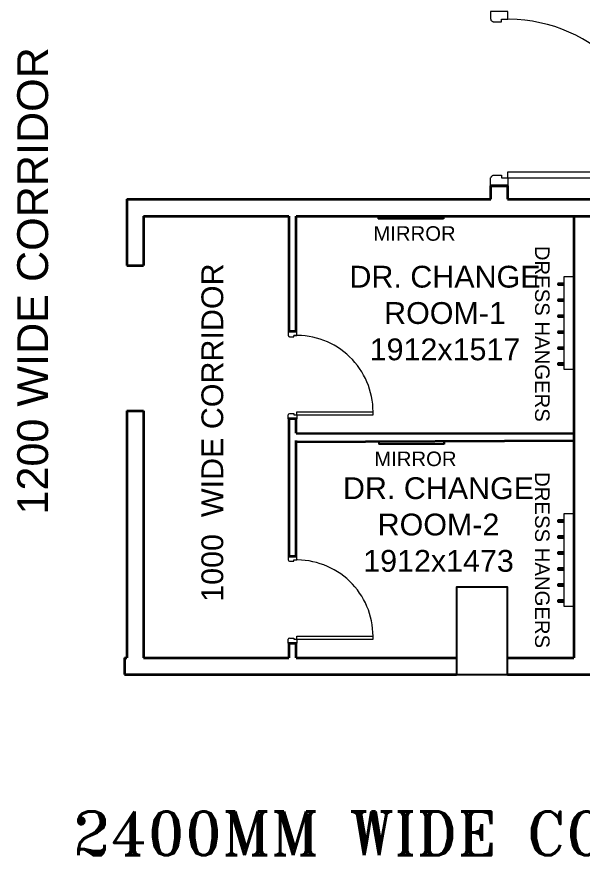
# Model space of a CAD drawing. Header units: millimetres. Extents: x 1448174 to 1599581, y -224422 to -106989.
# Drawn here: x 1462674 to 1466567, y -130107 to -124337 of the extents above; entities that cross this region are included whole.
import ezdxf
from ezdxf.enums import TextEntityAlignment as Align

# ---------------------------------------------------------------- set-up
doc = ezdxf.new("R2010")
doc.units = ezdxf.units.MM
doc.header["$LTSCALE"] = 600
doc.header["$MEASUREMENT"] = 0
for name, color, linetype in [('col', 5, 'Continuous'), ('fun-text', 250, 'Continuous'), ('TEXT', 253, 'Continuous')]:
    doc.layers.add(name, color=color, linetype=linetype)
for name, color, linetype, lineweight in [('DOOR', 144, 'Continuous', 13), ('furniture', 30, 'Continuous', 9), ('medical equipment', 171, 'Continuous', 25), ('P-Wall', 1, 'Continuous', 35)]:
    doc.layers.add(name, color=color, linetype=linetype, lineweight=lineweight)
doc.styles.add('ARIAL', font='arial.ttf')
doc.styles.add('ROMANT', font='romant.shx')

# ---------------------------------------------------------------- blocks, each defined once
blk = doc.blocks.new('A$C19B8274B')
at = {"layer": 'DOOR'}
blk.add_line((-45, 925), (-80, 925), dxfattribs=at)
at = {"layer": 'DOOR', "color": 8}
for p, q in [((-80, 50), (-80, 925)), ((-45, 50), (-45, 925)), ((-45, 50), (-80, 50)), ((-955, -50), (-955, -47.5)), ((-940, -35), (-942.5, -35)), ((-60, -35), (-57.5, -35)), ((-45, -50), (-45, -47.5))]:
    blk.add_line(p, q, dxfattribs=at)
for points in [[(-940, 15), (-955, 15), (-955, 50), (-1000, 50), (-1000, -50), (-955, -50)], [(-60, 15), (-45, 15), (-45, 50), (0, 50), (0, -50), (-45, -50)], [(-940, -35), (-940, 15)], [(-60, -35), (-60, 15)]]:
    blk.add_lwpolyline(points, dxfattribs=at)
for centre, radius, start, end in [((-80, 50), 875, 90, 182.2924), ((-955, -35), 12.5, 270, 0), ((-45, -35), 12.5, 180, 270)]:
    blk.add_arc(centre, radius, start, end, dxfattribs=at)
blk = doc.blocks.new('*U70')
at = {"layer": 'medical equipment', "linetype": 'ByBlock'}
for p, q in [((4.9, 22.1), (-4.9, 22.1)), ((-4.9, 22.1), (-4.9, -22.1)), ((4.9, -22.1), (4.9, 22.1))]:
    blk.add_line(p, q, dxfattribs=at)
blk = doc.blocks.new('*U71')
at = {"layer": 'medical equipment', "color": 0, "linetype": 'ByBlock', "lineweight": -2, "transparency": 16777216}
for p in [(0, 0), (110, 0), (220, 0), (330, 0), (440, 0), (550, 0)]:
    blk.add_blockref('*U70', p, dxfattribs=at)
blk = doc.blocks.new('*U76')
at = {"layer": 'medical equipment', "linetype": 'ByBlock'}
for p, q in [((4.9, 22.1), (-4.9, 22.1)), ((-4.9, 22.1), (-4.9, -22.1)), ((4.9, -22.1), (4.9, 22.1))]:
    blk.add_line(p, q, dxfattribs=at)
blk = doc.blocks.new('*U77')
at = {"layer": 'medical equipment', "color": 0, "linetype": 'ByBlock', "lineweight": -2, "transparency": 16777216}
for p in [(0, 0), (110, 0), (220, 0), (330, 0), (440, 0), (550, 0)]:
    blk.add_blockref('*U76', p, dxfattribs=at)

msp = doc.modelspace()

# ---------------------------------------------------------------- linework, layer by layer
at = {"layer": 'col'}
msp.add_lwpolyline([(1465702.098, -128863.2516), (1466052.098, -128863.2516), (1466052.098, -128263.2516), (1465702.098, -128263.2516)], close=True, dxfattribs=at)
at = {"layer": 'furniture', "lineweight": -3}
for p, q in [((1465161.3494, -125708.2516), (1465161.3494, -125728.2516)), ((1465611.3494, -125728.2516), (1465161.3494, -125728.2516)), ((1465611.3494, -125728.2516), (1465611.3494, -125708.2516)), ((1465611.3494, -125708.2516), (1465611.3494, -125728.2516)), ((1465167.4549, -127259.0924), (1465167.4549, -127279.0924)), ((1465617.4549, -127279.0924), (1465167.4549, -127279.0924)), ((1465617.4549, -127279.0924), (1465617.4549, -127259.0924)), ((1465617.4549, -127259.0924), (1465617.4549, -127279.0924))]:
    msp.add_line(p, q, dxfattribs=at)
at = {"layer": 'furniture'}
for p, q in [((1466443.6352, -126763.8334), (1466443.6352, -126124.8339)), ((1466443.6352, -126124.8339), (1466509.5614, -126124.8339)), ((1466509.5614, -126763.8334), (1466443.6352, -126763.8334)), ((1466443.6352, -128394.3334), (1466443.6352, -127755.3339)), ((1466443.6352, -127755.3339), (1466509.5614, -127755.3339)), ((1466509.5614, -128394.3334), (1466443.6352, -128394.3334))]:
    msp.add_line(p, q, dxfattribs=at)
at = {"layer": 'P-Wall', "linetype": 'Continuous'}
for p, q in [((1466052.098, -125500.1059), (1465937.098, -125500.1059)), ((1463432.098, -125593.2516), (1465937.098, -125593.2516)), ((1463432.098, -125593.2516), (1463432.098, -126048.2516)), ((1466052.098, -125593.2516), (1469472.098, -125593.2516)), ((1463547.098, -125708.2516), (1464547.098, -125708.2516)), ((1463547.098, -125708.2516), (1463547.098, -126048.2516)), ((1464597.098, -125708.2516), (1469472.098, -125708.2516)), ((1466509.598, -125708.2516), (1466509.3308, -128748.2516)), ((1463432.098, -126048.2516), (1463547.098, -126048.2516)), ((1463432.098, -127048.2516), (1463547.098, -127048.2516)), ((1463432.098, -127048.2516), (1463432.098, -128748.2516)), ((1463547.098, -127048.2516), (1463547.098, -128748.2516)), ((1463417.098, -128748.2516), (1463432.098, -128748.2516)), ((1463417.098, -128748.2516), (1463417.098, -128863.2516)), ((1463547.098, -128748.2516), (1464547.098, -128748.2516)), ((1464597.098, -128748.2516), (1465702.098, -128748.2516)), ((1466052.098, -128748.2516), (1466509.3308, -128748.2516)), ((1463417.098, -128863.2516), (1465702.098, -128863.2516)), ((1466052.098, -128863.2516), (1468237.098, -128863.2516))]:
    msp.add_line(p, q, dxfattribs=at)
at = {"layer": 'P-Wall'}
for p, q in [((1465937.098, -125593.2516), (1465937.098, -125500.1059)), ((1465937.098, -125500.1059), (1466052.098, -125500.1059)), ((1466052.098, -125500.1059), (1466052.098, -125593.2516)), ((1464547.098, -125708.2516), (1464547.098, -126503.2532)), ((1464597.098, -126503.2532), (1464597.098, -125708.2516)), ((1464597.3797, -126503.2532), (1464547.098, -126503.2532)), ((1464547.098, -127103.2532), (1464547.098, -128048.2516)), ((1464597.3797, -127103.2532), (1464547.098, -127103.2532)), ((1464597.098, -127203.2706), (1464597.098, -127103.2532)), ((1464597.098, -127203.2706), (1466510.307, -127203.8111)), ((1464597.098, -128048.2516), (1464597.098, -127253.2532)), ((1464597.5109, -127261.3362), (1466509.7436, -127253.8079)), ((1464547.098, -128048.2516), (1464597.098, -128048.2516)), ((1464547.098, -128648.2516), (1464547.098, -128748.2516)), ((1464547.098, -128648.2516), (1464597.098, -128648.2516)), ((1464597.098, -128748.2516), (1464597.098, -128648.2516))]:
    msp.add_line(p, q, dxfattribs=at)

# ---------------------------------------------------------------- block references
at = {"layer": 'DOOR', "color": 18, "linetype": 'Continuous', "true_color": 0x000000}
for p, xscale, yscale, zscale, rotation in [((1465994.598, -125500.1059), 1.199999999999721, 1.199999999999721, 1.199999999999721, 270), ((1464572.2389, -127103.2532), 0.6, 0.6, 0.6, 270.0000000000001), ((1464572.098, -128648.2516), 0.6, 0.6, 0.6, 270.0000000000001)]:
    msp.add_blockref('A$C19B8274B', p, dxfattribs=dict(at, xscale=xscale, yscale=yscale, zscale=zscale, rotation=rotation))
at = {"layer": 'medical equipment', "linetype": 'ByBlock', "rotation": 90}
for name, p in [('*U71', (1466421.579, -126726.7372)), ('*U77', (1466421.579, -128357.2372))]:
    msp.add_blockref(name, p, dxfattribs=at)

# ---------------------------------------------------------------- texts
at = {"layer": 'fun-text', "lineweight": -3, "char_height": 100, "attachment_point": 1, "style": 'ARIAL'}
for insert in [(1465129.3494, -125778.3362), (1465135.4549, -127329.177)]:
    msp.add_mtext_dynamic_manual_height_columns('MIRROR', width=782.783916, gutter_width=1375, heights=[112.783], dxfattribs=dict(at, insert=insert))
at = {"layer": 'fun-text', "lineweight": -3, "char_height": 100, "attachment_point": 1, "rotation": 270, "style": 'ARIAL'}
for insert in [(1466342.3494, -125913.3362), (1466342.3494, -127470.8362)]:
    msp.add_mtext_dynamic_manual_height_columns('DRESS HANGERS', width=1347.788401, gutter_width=1375, heights=[0], dxfattribs=dict(at, insert=insert))
at = {"layer": 'TEXT', "color": 8, "style": 'ARIAL'}
msp.add_text('1200 WIDE CORRIDOR', height=212.5, rotation=90, dxfattribs=at).set_placement((1462953.6582, -126154.4006), align=Align.BOTTOM_CENTER)
at = {"layer": 'TEXT', "color": 8, "style": 'ROMANT'}
msp.add_text('2400MM WIDE CORRIDOR', height=300, dxfattribs=at).set_placement((1465683.0866, -130197.0625), align=Align.BOTTOM_CENTER)
at = {"layer": 'TEXT', "insert": (1464021.6248, -127198.6915), "char_height": 150, "width": 4316.114495, "attachment_point": 5, "rotation": 90, "style": 'ARIAL'}
msp.add_mtext('1000  WIDE CORRIDOR', dxfattribs=at)
at = {"layer": 'TEXT', "char_height": 150, "attachment_point": 5, "style": 'ARIAL'}
for s, insert, width in [('\\PDR. CHANGE ROOM-1 1912x1517', (1465622.4573, -126251.7557), 1732.690976), ('\\PDR. CHANGE ROOM-2 1912x1473', (1465577.8684, -127707.1592), 1648.554352)]:
    msp.add_mtext(s, dxfattribs=dict(at, insert=insert, width=width))

doc.saveas('drawing.dxf')
